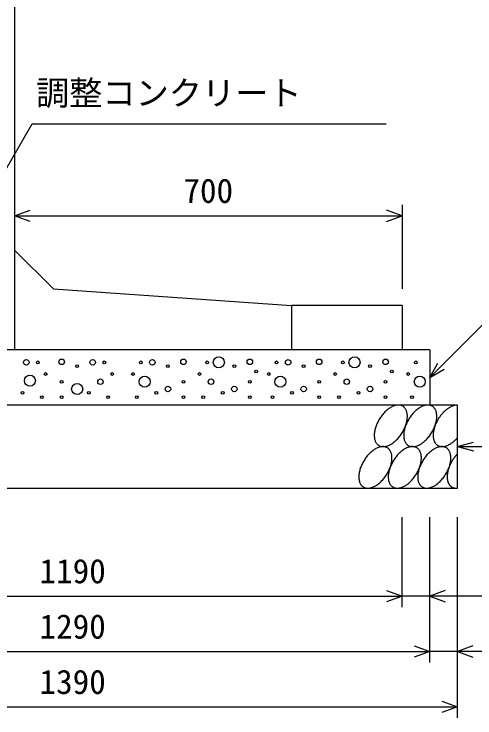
# Model space of a CAD drawing. Units: millimetres, scale not verified. Extents: x -16800 to 16800, y -5940 to 5940.
# Drawn here: x 14694 to 15527, y -2416 to -1145 of the extents above; entities that cross this region are included whole.
import ezdxf
from ezdxf.enums import TextEntityAlignment as Align

# ---------------------------------------------------------------- set-up
doc = ezdxf.new("R2010")
doc.units = ezdxf.units.MM
doc.header["$LTSCALE"] = 20
for name, color, linetype, lineweight in [('0-0_DIM', 7, 'Continuous', 25), ('0-2_HATCH', 6, 'Continuous', 25), ('0-5_OUTLINE', 3, 'Continuous', 25)]:
    doc.layers.add(name, color=color, linetype=linetype, lineweight=lineweight)
doc.styles.add('ＭＳ ゴシック', font='')
doc.styles.get('ＭＳ ゴシック').set_extended_font_data('MS Gothic')

msp = doc.modelspace()

# ---------------------------------------------------------------- linework, layer by layer
at = {"layer": '0-0_DIM'}
for p, q in [((15395, -1489.42), (15395, -1641.38)), ((14695, -1509.42), (15395, -1509.42)), ((15608.65, -1637.73), (15445, -1801.38)), ((15445, -1801.38), (15460, -1775.4)), ((15445, -1801.38), (15470.98, -1786.38)), ((15495, -1926.38), (15523.98, -1918.62)), ((15495, -1926.38), (15928.31, -1926.38)), ((15495, -1926.38), (15523.98, -1934.14)), ((15395, -2216.4), (15395, -2054.05)), ((15445, -2316.4), (15445, -2054.05)), ((15495, -2416.4), (15495, -2054.05)), ((14205, -2196.4), (15395, -2196.4)), ((15615, -2196.4), (15395, -2196.4)), ((14155, -2296.4), (15445, -2296.4)), ((15665, -2296.4), (15445, -2296.4)), ((14105, -2396.4), (15495, -2396.4))]:
    msp.add_line(p, q, dxfattribs=at)
for points in [[(14505.74, -1726.38), (14726.85, -1343.41), (15366.05, -1343.41)], [(14723.19, -1519.68), (14695, -1509.42), (14723.19, -1499.16)], [(15366.81, -1519.68), (15395, -1509.42), (15366.81, -1499.16)], [(15366.81, -2186.13), (15395, -2196.4), (15366.81, -2206.66)], [(15473.19, -2186.13), (15445, -2196.4), (15473.19, -2206.66)], [(15416.81, -2286.13), (15445, -2296.4), (15416.81, -2306.66)], [(15523.19, -2286.13), (15495, -2296.4), (15523.19, -2306.66)], [(15466.81, -2386.13), (15495, -2396.4), (15466.81, -2406.66)]]:
    msp.add_lwpolyline(points, dxfattribs=at)
at = {"layer": '0-2_HATCH'}
for points in [[(15396.5, -1853.61), (15395.5, -1853.01), (15394.4, -1852.51), (15393.3, -1852.11), (15392.1, -1851.81), (15390.9, -1851.61), (15389.7, -1851.41), (15388.4, -1851.41), (15387.1, -1851.41), (15385.7, -1851.61), (15384.3, -1851.81), (15382.9, -1852.11), (15381.5, -1852.51), (15380.1, -1853.01), (15378.6, -1853.61), (15377.2, -1854.21), (15375.7, -1855.01), (15374.2, -1855.81), (15372.8, -1856.71), (15371.3, -1857.71), (15369.8, -1858.81), (15368.4, -1859.91), (15367, -1861.11), (15365.6, -1862.41), (15364.2, -1863.71), (15362.8, -1865.11), (15361.5, -1866.61), (15360.2, -1868.11), (15358.9, -1869.61), (15357.7, -1871.21), (15356.5, -1872.91), (15355.4, -1874.51), (15354.3, -1876.31), (15353.2, -1878.01), (15352.2, -1879.81), (15351.3, -1881.61), (15350.4, -1883.41), (15349.6, -1885.21), (15348.8, -1887.11), (15348.1, -1888.91)], [(15403.9, -1865.11), (15403.6, -1863.71), (15403.2, -1862.41), (15402.7, -1861.11), (15402.2, -1859.91), (15401.5, -1858.81), (15400.9, -1857.71), (15400.1, -1856.71), (15399.3, -1855.81), (15398.4, -1855.01), (15397.5, -1854.21), (15396.5, -1853.61)], [(15449.7, -1853.61), (15448.7, -1853.01), (15447.6, -1852.51), (15446.5, -1852.11), (15445.3, -1851.81), (15444.1, -1851.61), (15442.9, -1851.41), (15441.6, -1851.41), (15440.3, -1851.41), (15438.9, -1851.61), (15437.5, -1851.81), (15436.1, -1852.11), (15434.7, -1852.51), (15433.3, -1853.01), (15431.8, -1853.61), (15430.4, -1854.21), (15428.9, -1855.01), (15427.4, -1855.81), (15426, -1856.71), (15424.5, -1857.71), (15423, -1858.81), (15421.6, -1859.91), (15420.2, -1861.11), (15418.8, -1862.41), (15417.4, -1863.71), (15416, -1865.11), (15414.7, -1866.61), (15413.4, -1868.11), (15412.1, -1869.61), (15410.9, -1871.21), (15409.7, -1872.91), (15408.6, -1874.51), (15407.5, -1876.31), (15406.4, -1878.01), (15405.4, -1879.81), (15404.5, -1881.61), (15403.6, -1883.41), (15402.8, -1885.21), (15402, -1887.11), (15401.3, -1888.91)], [(15457.2, -1865.11), (15456.8, -1863.71), (15456.4, -1862.41), (15455.9, -1861.11), (15455.4, -1859.91), (15454.7, -1858.81), (15454.1, -1857.71), (15453.3, -1856.71), (15452.5, -1855.81), (15451.6, -1855.01), (15450.7, -1854.21), (15449.7, -1853.61)], [(15495, -1851.41), (15494.1, -1851.41), (15493.3, -1851.51), (15492.4, -1851.51), (15491.5, -1851.71), (15490.6, -1851.81), (15489.7, -1852.01), (15488.8, -1852.31), (15487.8, -1852.51), (15486.9, -1852.91), (15485.9, -1853.21), (15485, -1853.61), (15484, -1854.01), (15483.1, -1854.51), (15482.1, -1855.01), (15481.2, -1855.51), (15480.2, -1856.11), (15479.2, -1856.71), (15478.3, -1857.31), (15477.3, -1858.01), (15476.4, -1858.71), (15475.4, -1859.41), (15474.5, -1860.21), (15473.6, -1860.91), (15472.7, -1861.81), (15471.7, -1862.61), (15470.8, -1863.51), (15469.9, -1864.41), (15469.1, -1865.31), (15468.2, -1866.21), (15467.3, -1867.21), (15466.5, -1868.21), (15465.7, -1869.21), (15464.8, -1870.31), (15464, -1871.31), (15463.3, -1872.41), (15462.5, -1873.51), (15461.8, -1874.61), (15461, -1875.71), (15460.3, -1876.81)], [(15370.8, -1924.21), (15372.3, -1923.51), (15373.8, -1922.81), (15375.2, -1922.01), (15376.7, -1921.11), (15378.2, -1920.11), (15379.6, -1919.01), (15381, -1917.91), (15382.5, -1916.71), (15383.9, -1915.41), (15385.3, -1914.11), (15386.6, -1912.71), (15388, -1911.21), (15389.3, -1909.71), (15390.5, -1908.21), (15391.8, -1906.61), (15392.9, -1904.91), (15394.1, -1903.21), (15395.2, -1901.51), (15396.2, -1899.81), (15397.2, -1898.01), (15398.2, -1896.21), (15399, -1894.41), (15399.9, -1892.61), (15400.6, -1890.71), (15401.3, -1888.91), (15402, -1887.11), (15402.5, -1885.21), (15403, -1883.41), (15403.5, -1881.61), (15403.8, -1879.81), (15404.1, -1878.01), (15404.4, -1876.31), (15404.5, -1874.51), (15404.6, -1872.91), (15404.6, -1871.21), (15404.6, -1869.61), (15404.4, -1868.11), (15404.2, -1866.61), (15403.9, -1865.11)], [(15424, -1924.21), (15425.5, -1923.51), (15427, -1922.81), (15428.4, -1922.01), (15429.9, -1921.11), (15431.4, -1920.11), (15432.8, -1919.01), (15434.3, -1917.91), (15435.7, -1916.71), (15437.1, -1915.41), (15438.5, -1914.11), (15439.8, -1912.71), (15441.2, -1911.21), (15442.5, -1909.71), (15443.7, -1908.21), (15445, -1906.61), (15446.1, -1904.91), (15447.3, -1903.21), (15448.4, -1901.51), (15449.4, -1899.81), (15450.4, -1898.01), (15451.4, -1896.21), (15452.2, -1894.41), (15453.1, -1892.61), (15453.8, -1890.71), (15454.5, -1888.91), (15455.2, -1887.11), (15455.7, -1885.21), (15456.3, -1883.41), (15456.7, -1881.61), (15457.1, -1879.81), (15457.4, -1878.01), (15457.6, -1876.31), (15457.7, -1874.51), (15457.8, -1872.91), (15457.8, -1871.21), (15457.8, -1869.61), (15457.6, -1868.11), (15457.4, -1866.61), (15457.2, -1865.11)], [(15460.3, -1876.81), (15459.7, -1878.01), (15459, -1879.11), (15458.4, -1880.31), (15457.8, -1881.51), (15457.2, -1882.61), (15456.6, -1883.81), (15456.1, -1885.01), (15455.6, -1886.21), (15455.1, -1887.41), (15454.6, -1888.61), (15454.2, -1889.81), (15453.8, -1891.01), (15453.4, -1892.21), (15453.1, -1893.41), (15452.8, -1894.61), (15452.5, -1895.81), (15452.2, -1897.01), (15452, -1898.21), (15451.8, -1899.31), (15451.6, -1900.51), (15451.5, -1901.61), (15451.4, -1902.71), (15451.3, -1903.81), (15451.3, -1904.91), (15451.2, -1906.01), (15451.3, -1907.11), (15451.3, -1908.11), (15451.4, -1909.11), (15451.5, -1910.11), (15451.6, -1911.11), (15451.8, -1912.11), (15452, -1913.01), (15452.2, -1913.91), (15452.5, -1914.81), (15452.8, -1915.71), (15453.1, -1916.51), (15453.4, -1917.31), (15453.8, -1918.11), (15454.2, -1918.81)], [(15348.1, -1888.91), (15347.5, -1890.71), (15346.9, -1892.61), (15346.4, -1894.41), (15346, -1896.21), (15345.6, -1898.01), (15345.3, -1899.81), (15345.1, -1901.51), (15344.9, -1903.21), (15344.8, -1904.91), (15344.8, -1906.61), (15344.9, -1908.21), (15345, -1909.71), (15345.2, -1911.21), (15345.5, -1912.71), (15345.8, -1914.11), (15346.3, -1915.41), (15346.7, -1916.71), (15347.3, -1917.91), (15347.9, -1919.01), (15348.6, -1920.11), (15349.3, -1921.11), (15350.1, -1922.01), (15351, -1922.81), (15351.9, -1923.51), (15352.9, -1924.21), (15353.9, -1924.81), (15355, -1925.31), (15356.1, -1925.71), (15357.3, -1926.01), (15358.5, -1926.21), (15359.8, -1926.31), (15361.1, -1926.41), (15362.4, -1926.31), (15363.7, -1926.21), (15365.1, -1926.01), (15366.5, -1925.71), (15367.9, -1925.31), (15369.4, -1924.81), (15370.8, -1924.21)], [(15401.3, -1888.91), (15400.7, -1890.71), (15400.1, -1892.61), (15399.6, -1894.41), (15399.2, -1896.21), (15398.8, -1898.01), (15398.5, -1899.81), (15398.3, -1901.51), (15398.1, -1903.21), (15398, -1904.91), (15398, -1906.61), (15398.1, -1908.21), (15398.2, -1909.71), (15398.4, -1911.21), (15398.7, -1912.71), (15399.1, -1914.11), (15399.5, -1915.41), (15400, -1916.71), (15400.5, -1917.91), (15401.1, -1919.01), (15401.8, -1920.11), (15402.5, -1921.11), (15403.4, -1922.01), (15404.2, -1922.81), (15405.1, -1923.51), (15406.1, -1924.21), (15407.1, -1924.81), (15408.2, -1925.31), (15409.4, -1925.71), (15410.5, -1926.01), (15411.7, -1926.21), (15413, -1926.31), (15414.3, -1926.41), (15415.6, -1926.31), (15417, -1926.21), (15418.3, -1926.01), (15419.7, -1925.71), (15421.2, -1925.31), (15422.6, -1924.81), (15424, -1924.21)], [(15454.2, -1918.81), (15454.6, -1919.51), (15455.1, -1920.21), (15455.6, -1920.81), (15456.1, -1921.41), (15456.6, -1922.01), (15457.2, -1922.61), (15457.8, -1923.11), (15458.4, -1923.61), (15459, -1924.01), (15459.7, -1924.41), (15460.3, -1924.81), (15461, -1925.11), (15461.8, -1925.41), (15462.5, -1925.71), (15463.3, -1925.91), (15464, -1926.11), (15464.8, -1926.21), (15465.7, -1926.31), (15466.5, -1926.41), (15467.3, -1926.41), (15468.2, -1926.41), (15469.1, -1926.31), (15469.9, -1926.21), (15470.8, -1926.11), (15471.7, -1925.91), (15472.7, -1925.71), (15473.6, -1925.51), (15474.5, -1925.21), (15475.4, -1924.91), (15476.4, -1924.61), (15477.3, -1924.21), (15478.3, -1923.71), (15479.2, -1923.31), (15480.2, -1922.81), (15481.2, -1922.21), (15482.1, -1921.71), (15483.1, -1921.11), (15484, -1920.41), (15485, -1919.81)], [(15485, -1919.81), (15485.9, -1919.11), (15486.9, -1918.41), (15487.8, -1917.61), (15488.8, -1916.81), (15489.7, -1916.01), (15490.6, -1915.11), (15491.5, -1914.31), (15492.4, -1913.41), (15493.3, -1912.41), (15494.1, -1911.51), (15495, -1910.51)], [(15368.7, -1928.61), (15367.6, -1928.01), (15366.5, -1927.51), (15365.4, -1927.11), (15364.2, -1926.81), (15363, -1926.61), (15361.8, -1926.41), (15360.5, -1926.41), (15359.2, -1926.41), (15357.8, -1926.61), (15356.4, -1926.81), (15355, -1927.11), (15353.6, -1927.51), (15352.2, -1928.01), (15350.7, -1928.61), (15349.3, -1929.21), (15347.8, -1930.01), (15346.3, -1930.81), (15344.9, -1931.71), (15343.4, -1932.71), (15342, -1933.81), (15340.5, -1934.91), (15339.1, -1936.11), (15337.7, -1937.41), (15336.3, -1938.71), (15334.9, -1940.11), (15333.6, -1941.51), (15332.3, -1943.01), (15331, -1944.61), (15329.8, -1946.21), (15328.6, -1947.81), (15327.5, -1949.51), (15326.4, -1951.21), (15325.3, -1953.01), (15324.3, -1954.81), (15323.4, -1956.61), (15322.5, -1958.41), (15321.7, -1960.21), (15320.9, -1962.01), (15320.2, -1963.91)], [(15376.1, -1940.11), (15375.7, -1938.71), (15375.3, -1937.41), (15374.8, -1936.11), (15374.3, -1934.91), (15373.6, -1933.81), (15373, -1932.71), (15372.2, -1931.71), (15371.4, -1930.81), (15370.5, -1930.01), (15369.6, -1929.21), (15368.7, -1928.61)], [(15421.9, -1928.61), (15420.8, -1928.01), (15419.7, -1927.51), (15418.6, -1927.11), (15417.5, -1926.81), (15416.2, -1926.61), (15415, -1926.41), (15413.7, -1926.41), (15412.4, -1926.41), (15411, -1926.61), (15409.6, -1926.81), (15408.2, -1927.11), (15406.8, -1927.51), (15405.4, -1928.01), (15403.9, -1928.61), (15402.5, -1929.21), (15401, -1930.01), (15399.5, -1930.81), (15398.1, -1931.71), (15396.6, -1932.71), (15395.2, -1933.81), (15393.7, -1934.91), (15392.3, -1936.11), (15390.9, -1937.41), (15389.5, -1938.71), (15388.1, -1940.11), (15386.8, -1941.51), (15385.5, -1943.01), (15384.2, -1944.61), (15383, -1946.21), (15381.8, -1947.81), (15380.7, -1949.51), (15379.6, -1951.21), (15378.5, -1953.01), (15377.6, -1954.81), (15376.6, -1956.61), (15375.7, -1958.41), (15374.9, -1960.21), (15374.1, -1962.01), (15373.4, -1963.91)], [(15429.3, -1940.11), (15428.9, -1938.71), (15428.5, -1937.41), (15428, -1936.11), (15427.5, -1934.91), (15426.9, -1933.81), (15426.2, -1932.71), (15425.4, -1931.71), (15424.6, -1930.81), (15423.8, -1930.01), (15422.8, -1929.21), (15421.9, -1928.61)], [(15475.1, -1928.61), (15474, -1928.01), (15473, -1927.51), (15471.8, -1927.11), (15470.7, -1926.81), (15469.4, -1926.61), (15468.2, -1926.41), (15466.9, -1926.41), (15465.6, -1926.41), (15464.2, -1926.61), (15462.9, -1926.81), (15461.5, -1927.11), (15460, -1927.51), (15458.6, -1928.01), (15457.1, -1928.61), (15455.7, -1929.21), (15454.2, -1930.01), (15452.8, -1930.81), (15451.3, -1931.71), (15449.8, -1932.71), (15448.4, -1933.81), (15446.9, -1934.91), (15445.5, -1936.11), (15444.1, -1937.41), (15442.7, -1938.71), (15441.3, -1940.11), (15440, -1941.51), (15438.7, -1943.01), (15437.5, -1944.61), (15436.2, -1946.21), (15435, -1947.81), (15433.9, -1949.51), (15432.8, -1951.21), (15431.8, -1953.01), (15430.8, -1954.81), (15429.8, -1956.61), (15428.9, -1958.41), (15428.1, -1960.21), (15427.4, -1962.01), (15426.6, -1963.91)], [(15482.5, -1940.11), (15482.1, -1938.71), (15481.7, -1937.41), (15481.2, -1936.11), (15480.7, -1934.91), (15480.1, -1933.81), (15479.4, -1932.71), (15478.6, -1931.71), (15477.8, -1930.81), (15477, -1930.01), (15476, -1929.21), (15475.1, -1928.61)], [(15342.9, -1999.21), (15344.4, -1998.51), (15345.9, -1997.81), (15347.3, -1997.01), (15348.8, -1996.01), (15350.3, -1995.11), (15351.7, -1994.01), (15353.2, -1992.91), (15354.6, -1991.71), (15356, -1990.41), (15357.4, -1989.11), (15358.7, -1987.71), (15360.1, -1986.21), (15361.4, -1984.71), (15362.6, -1983.21), (15363.9, -1981.61), (15365, -1979.91), (15366.2, -1978.21), (15367.3, -1976.51), (15368.3, -1974.81), (15369.3, -1973.01), (15370.3, -1971.21), (15371.1, -1969.41), (15372, -1967.61), (15372.7, -1965.71), (15373.4, -1963.91), (15374.1, -1962.01), (15374.6, -1960.21), (15375.2, -1958.41), (15375.6, -1956.61), (15376, -1954.81), (15376.3, -1953.01), (15376.5, -1951.31), (15376.6, -1949.51), (15376.7, -1947.91), (15376.7, -1946.21), (15376.7, -1944.61), (15376.5, -1943.11), (15376.3, -1941.51), (15376.1, -1940.11)], [(15396.2, -1999.21), (15397.6, -1998.51), (15399.1, -1997.81), (15400.5, -1997.01), (15402, -1996.01), (15403.5, -1995.11), (15404.9, -1994.01), (15406.4, -1992.91), (15407.8, -1991.71), (15409.2, -1990.41), (15410.6, -1989.11), (15411.9, -1987.71), (15413.3, -1986.21), (15414.6, -1984.71), (15415.8, -1983.21), (15417.1, -1981.61), (15418.3, -1979.91), (15419.4, -1978.21), (15420.5, -1976.51), (15421.5, -1974.81), (15422.5, -1973.01), (15423.5, -1971.21), (15424.4, -1969.41), (15425.2, -1967.61), (15425.9, -1965.71), (15426.6, -1963.91), (15427.3, -1962.01), (15427.9, -1960.21), (15428.4, -1958.41), (15428.8, -1956.61), (15429.2, -1954.81), (15429.5, -1953.01), (15429.7, -1951.31), (15429.8, -1949.51), (15429.9, -1947.91), (15429.9, -1946.21), (15429.9, -1944.61), (15429.7, -1943.11), (15429.5, -1941.51), (15429.3, -1940.11)], [(15449.4, -1999.21), (15450.8, -1998.51), (15452.3, -1997.81), (15453.8, -1997.01), (15455.2, -1996.01), (15456.7, -1995.11), (15458.1, -1994.01), (15459.6, -1992.91), (15461, -1991.71), (15462.4, -1990.41), (15463.8, -1989.11), (15465.2, -1987.71), (15466.5, -1986.21), (15467.8, -1984.71), (15469.1, -1983.21), (15470.3, -1981.61), (15471.5, -1979.91), (15472.6, -1978.21), (15473.7, -1976.51), (15474.7, -1974.81), (15475.7, -1973.01), (15476.7, -1971.21), (15477.6, -1969.41), (15478.4, -1967.61), (15479.2, -1965.71), (15479.9, -1963.91), (15480.5, -1962.01), (15481.1, -1960.21), (15481.6, -1958.41), (15482, -1956.61), (15482.4, -1954.81), (15482.7, -1953.01), (15482.9, -1951.31), (15483.1, -1949.51), (15483.1, -1947.91), (15483.2, -1946.21), (15483.1, -1944.61), (15483, -1943.11), (15482.8, -1941.51), (15482.5, -1940.11)], [(15495, -1939.61), (15494.5, -1940.21), (15494, -1940.71), (15493.5, -1941.21), (15493, -1941.81), (15492.5, -1942.41), (15492, -1942.91), (15491.5, -1943.51), (15491.1, -1944.11), (15490.6, -1944.71), (15490.1, -1945.31), (15489.7, -1945.91), (15489.2, -1946.51), (15488.8, -1947.11), (15488.3, -1947.71), (15487.9, -1948.31), (15487.5, -1949.01), (15487.1, -1949.61), (15486.6, -1950.21), (15486.2, -1950.91), (15485.8, -1951.51), (15485.4, -1952.21), (15485.1, -1952.91), (15484.7, -1953.51), (15484.3, -1954.21), (15483.9, -1954.81), (15483.6, -1955.51), (15483.2, -1956.21), (15482.9, -1956.91), (15482.5, -1957.51), (15482.2, -1958.21), (15481.9, -1958.91), (15481.6, -1959.61), (15481.3, -1960.31), (15481, -1961.01), (15480.7, -1961.71), (15480.4, -1962.31), (15480.2, -1963.01), (15479.9, -1963.71), (15479.7, -1964.41)], [(15320.2, -1963.91), (15319.6, -1965.71), (15319, -1967.61), (15318.5, -1969.41), (15318.1, -1971.21), (15317.7, -1973.01), (15317.4, -1974.81), (15317.2, -1976.51), (15317, -1978.21), (15316.9, -1979.91), (15316.9, -1981.61), (15317, -1983.21), (15317.1, -1984.71), (15317.3, -1986.21), (15317.6, -1987.71), (15318, -1989.11), (15318.4, -1990.41), (15318.9, -1991.71), (15319.4, -1992.91), (15320, -1994.01), (15320.7, -1995.11), (15321.5, -1996.01), (15322.3, -1997.01), (15323.1, -1997.81), (15324, -1998.51), (15325, -1999.21), (15326.1, -1999.81), (15327.1, -2000.31), (15328.3, -2000.71), (15329.4, -2001.01), (15330.6, -2001.21), (15331.9, -2001.31), (15333.2, -2001.41), (15334.5, -2001.31), (15335.9, -2001.21), (15337.2, -2001.01), (15338.6, -2000.71), (15340.1, -2000.31), (15341.5, -1999.81), (15342.9, -1999.21)], [(15373.4, -1963.91), (15372.8, -1965.71), (15372.2, -1967.61), (15371.7, -1969.41), (15371.3, -1971.21), (15370.9, -1973.01), (15370.6, -1974.81), (15370.4, -1976.51), (15370.2, -1978.21), (15370.2, -1979.91), (15370.1, -1981.61), (15370.2, -1983.21), (15370.3, -1984.71), (15370.5, -1986.21), (15370.8, -1987.71), (15371.2, -1989.11), (15371.6, -1990.41), (15372.1, -1991.71), (15372.6, -1992.91), (15373.2, -1994.01), (15373.9, -1995.11), (15374.7, -1996.01), (15375.5, -1997.01), (15376.3, -1997.81), (15377.3, -1998.51), (15378.2, -1999.21), (15379.3, -1999.81), (15380.3, -2000.31), (15381.5, -2000.71), (15382.6, -2001.01), (15383.9, -2001.21), (15385.1, -2001.31), (15386.4, -2001.41), (15387.7, -2001.31), (15389.1, -2001.21), (15390.4, -2001.01), (15391.8, -2000.71), (15393.3, -2000.31), (15394.7, -1999.81), (15396.2, -1999.21)], [(15426.6, -1963.91), (15426, -1965.71), (15425.4, -1967.61), (15424.9, -1969.41), (15424.5, -1971.21), (15424.1, -1973.01), (15423.8, -1974.81), (15423.6, -1976.51), (15423.5, -1978.21), (15423.4, -1979.91), (15423.4, -1981.61), (15423.4, -1983.21), (15423.5, -1984.71), (15423.8, -1986.21), (15424, -1987.71), (15424.4, -1989.11), (15424.8, -1990.41), (15425.3, -1991.71), (15425.8, -1992.91), (15426.4, -1994.01), (15427.1, -1995.11), (15427.9, -1996.01), (15428.7, -1997.01), (15429.5, -1997.81), (15430.5, -1998.51), (15431.4, -1999.21), (15432.5, -1999.81), (15433.5, -2000.31), (15434.7, -2000.71), (15435.8, -2001.01), (15437.1, -2001.21), (15438.3, -2001.31), (15439.6, -2001.41), (15440.9, -2001.31), (15442.3, -2001.21), (15443.7, -2001.01), (15445.1, -2000.71), (15446.5, -2000.31), (15447.9, -1999.81), (15449.4, -1999.21)], [(15479.7, -1964.41), (15479.4, -1965.11), (15479.2, -1965.81), (15479, -1966.51), (15478.8, -1967.21), (15478.6, -1967.91), (15478.4, -1968.51), (15478.2, -1969.21), (15478, -1969.91), (15477.8, -1970.61), (15477.7, -1971.31), (15477.5, -1971.91), (15477.4, -1972.61), (15477.3, -1973.31), (15477.2, -1973.91), (15477.1, -1974.61), (15477, -1975.31), (15476.9, -1975.91), (15476.8, -1976.61), (15476.7, -1977.21), (15476.7, -1977.91), (15476.6, -1978.51), (15476.6, -1979.11), (15476.6, -1979.81), (15476.6, -1980.41), (15476.6, -1981.01), (15476.6, -1981.61), (15476.6, -1982.21), (15476.6, -1982.81), (15476.6, -1983.41), (15476.7, -1984.01), (15476.7, -1984.61), (15476.8, -1985.11), (15476.9, -1985.71), (15477, -1986.31), (15477.1, -1986.81), (15477.2, -1987.41), (15477.3, -1987.91), (15477.4, -1988.41), (15477.5, -1988.91)], [(15477.5, -1988.91), (15477.7, -1989.41), (15477.8, -1989.91), (15478, -1990.41), (15478.2, -1990.91), (15478.4, -1991.41), (15478.6, -1991.91), (15478.8, -1992.31), (15479, -1992.81), (15479.2, -1993.21), (15479.4, -1993.61), (15479.7, -1994.01), (15479.9, -1994.41), (15480.2, -1994.81), (15480.4, -1995.21), (15480.7, -1995.61), (15481, -1996.01), (15481.3, -1996.31), (15481.6, -1996.61), (15481.9, -1997.01), (15482.2, -1997.31), (15482.5, -1997.61), (15482.9, -1997.91), (15483.2, -1998.21), (15483.6, -1998.51), (15483.9, -1998.71), (15484.3, -1999.01), (15484.7, -1999.21), (15485.1, -1999.41), (15485.4, -1999.61), (15485.8, -1999.81), (15486.2, -2000.01), (15486.6, -2000.21), (15487.1, -2000.41), (15487.5, -2000.51), (15487.9, -2000.71), (15488.3, -2000.81), (15488.8, -2000.91), (15489.2, -2001.01), (15489.7, -2001.11)], [(15489.7, -2001.11), (15490.1, -2001.21), (15490.6, -2001.21), (15491.1, -2001.31), (15491.5, -2001.31), (15492, -2001.41), (15492.5, -2001.41), (15493, -2001.41), (15493.5, -2001.41), (15494, -2001.31), (15494.5, -2001.31), (15495, -2001.31)]]:
    msp.add_lwpolyline(points, dxfattribs=at)
for centre, radius in [((15063.96, -1774.2), 10), ((15309.18, -1774.2), 10), ((14716.04, -1774.2), 5), ((14737.07, -1774.2), 2.5), ((14779.97, -1773.33), 5), ((14808.01, -1781.2), 2.5), ((14836.04, -1774.2), 5), ((14857.07, -1774.2), 2.5), ((14922.93, -1774.2), 2.5), ((14943.96, -1774.2), 5), ((14971.99, -1781.2), 2.5), ((15000.03, -1773.33), 5), ((15042.93, -1774.2), 2.5), ((15091.99, -1781.2), 2.5), ((15120.03, -1773.33), 5), ((15168.15, -1774.2), 2.5), ((15189.18, -1774.2), 5), ((15217.22, -1781.2), 2.5), ((15245.26, -1773.33), 5), ((15288.15, -1774.2), 2.5), ((15337.22, -1781.2), 2.5), ((15365.26, -1773.33), 5), ((15420.08, -1774.2), 2.5), ((15131.37, -1790.89), 2.5), ((15376.6, -1790.89), 2.5), ((14722.58, -1807.21), 10), ((14751.09, -1795.21), 2.5), ((14850.06, -1809.22), 5), ((14871.09, -1795.21), 2.5), ((14908.91, -1795.21), 2.5), ((14929.94, -1809.22), 10), ((15028.91, -1795.21), 2.5), ((15049.94, -1809.22), 5), ((15154.13, -1795.21), 2.5), ((15175.16, -1809.22), 10), ((15274.13, -1795.21), 2.5), ((15295.16, -1809.22), 5), ((15406.06, -1795.21), 2.5), ((15427.09, -1809.22), 10), ((14779.97, -1809.22), 2.5), ((14808.01, -1822.35), 10), ((14971.99, -1822.35), 5), ((15000.03, -1809.22), 2.5), ((15091.99, -1822.35), 5), ((15120.03, -1809.22), 2.5), ((15217.22, -1822.35), 5), ((15245.26, -1809.22), 2.5), ((15337.22, -1822.35), 5), ((15365.26, -1809.22), 2.5), ((14709.03, -1829.36), 2.5), ((14829.03, -1829.36), 2.5), ((14950.97, -1829.36), 2.5), ((15070.97, -1829.36), 2.5), ((15196.19, -1829.36), 2.5), ((15316.19, -1829.36), 2.5), ((14744.08, -1837.23), 2.5), ((14779.97, -1837.23), 2.5), ((14864.08, -1837.23), 2.5), ((14915.92, -1837.23), 2.5), ((15000.03, -1837.23), 2.5), ((15035.92, -1837.23), 2.5), ((15120.03, -1837.23), 2.5), ((15161.14, -1837.23), 2.5), ((15245.26, -1837.23), 2.5), ((15281.14, -1837.23), 2.5), ((15365.26, -1837.23), 2.5), ((15413.07, -1837.23), 2.5)]:
    msp.add_circle(centre, radius, dxfattribs=at)
at = {"layer": '0-5_OUTLINE'}
for p, q in [((14695, -410.88), (14695, -1751.38)), ((14765, -1641.38), (14695, -1571.38)), ((14765, -1641.38), (15195, -1671.38)), ((15195, -1671.38), (15195, -1751.37)), ((15395, -1671.38), (15195, -1671.38)), ((15395, -1671.38), (15395, -1751.38)), ((15445, -1751.38), (14155, -1751.38)), ((15395, -1751.38), (14600, -1751.38)), ((15445, -1751.38), (15445, -1851.38)), ((15495, -1851.38), (14105, -1851.38))]:
    msp.add_line(p, q, dxfattribs=at)
msp.add_lwpolyline([(14105, -2001.38), (15495, -2001.38), (15495, -1851.38)], dxfattribs=at)

# ---------------------------------------------------------------- texts
at = {"layer": '0-0_DIM', "style": 'ＭＳ ゴシック'}
for s, p in [('調整コンクリート', (14733.56, -1322.89)), ('700', (15000, -1499.42)), ('1190', (14740, -2186.4)), ('1290', (14740, -2286.4)), ('1390', (14740, -2386.4))]:
    msp.add_text(s, height=43.99, dxfattribs=at).set_placement(p, align=Align.BOTTOM_LEFT)

doc.saveas('drawing.dxf')
